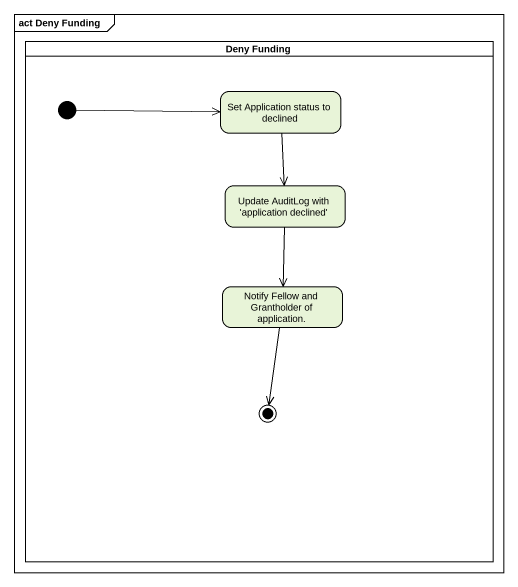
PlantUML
@startuml
mainframe act Deny Funding
hide empty description
state "Deny Funding" as Deny_Funding <<partition>> {
  state "Set Application status to declined" as Set_Application_status_to
  state "Update AuditLog with 'application declined'" as Update_AuditLog_with
  state "Notify Fellow and Grantholder of application." as Notify_Fellow_and
  [*] -right-> Set_Application_status_to
  Notify_Fellow_and --> [*]
}
Set_Application_status_to --> Update_AuditLog_with
Update_AuditLog_with --> Notify_Fellow_and
@enduml
